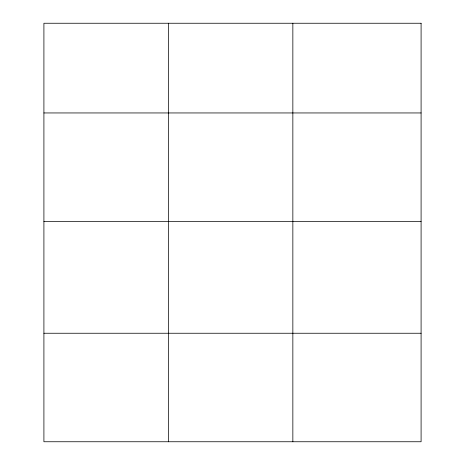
<?xml version="1.0" encoding="UTF-8"?>
<svg xmlns="http://www.w3.org/2000/svg" width="465" height="465" viewBox="0 0 465 465"><rect width="100%" height="100%" fill="white"/><g stroke="black" fill="none" stroke-linecap="round" stroke-linejoin="round"><path stroke-width="0.7" d="M43.908 112.949L421.092 112.949M43.908 221.456L421.092 221.456M43.908 333.248L421.092 333.248M292.851 23.25L292.851 441.75M168.377 23.25L168.377 441.75M421.092 23.25L43.908 23.25L43.908 441.75L421.092 441.75L421.092 23.25"/></g></svg>
